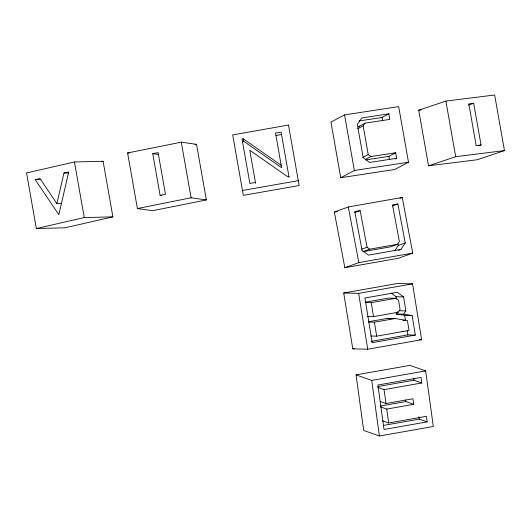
<?xml version="1.0" encoding="UTF-8"?>
<svg xmlns="http://www.w3.org/2000/svg" width="531" height="531" viewBox="0 0 531 531"><rect width="100%" height="100%" fill="white"/><g stroke="black" fill="none" stroke-linecap="round" stroke-linejoin="round"><path stroke-width="0.8" d="M56.87 203.592L63.946 173.053L68.738 171.958L58.835 214.71L35.205 179.624L39.998 178.529L56.87 203.592L61.649 203.473M363.536 251.594L390.617 246.815L397.606 244.26L399.405 241.565L392.495 204.926L397.885 203.977L405.233 242.919L400.885 249.431L398.562 250.28M394.772 250.685L398.243 245.475L405.233 242.919M396.139 313.974L403.613 314.166L405.85 310.894L403.587 296.929L397.288 292.296L364.943 297.997L372.198 342.687L415.322 335.081L412.149 315.533L404.682 315.341L396.139 313.974L397.487 312.016M367.532 316.449L373.512 316.602L398.23 312.241L400.089 309.533L398.569 300.194L395.96 298.276L388.493 298.083L365.368 302.166M357.708 128.721L363.158 125.82L364.996 123.179L389.814 119.395L388.831 113.84L361.77 117.962L357.336 124.347L363.217 157.7L369.616 162.44L396.677 158.311L395.695 152.755L370.877 156.539L365.428 159.433M344.553 114.875L330.939 122.123L340.743 177.712L394.865 169.469L408.485 162.22L398.681 106.631L344.553 114.875L354.356 170.471L340.743 177.712M364.996 123.179L358.186 126.803L359.786 126.557M359.062 120.962L382.028 117.464L388.831 113.84M362.779 157.475L368.229 154.574L370.877 156.539M365.667 159.917L388.891 156.379L395.695 152.755M395.316 159.041L396.677 158.311M334.344 212.081L348.316 206.964L402.226 197.459L412.72 253.095L398.741 258.205L344.838 267.71L334.344 212.081L337.61 211.504M354.715 212.619L360.151 210.628L367.06 247.267L369.729 249.178L397.606 244.26M399.896 198.315L402.226 197.459M392.449 205.962L397.885 203.977M361.624 249.251L367.06 247.267M362.739 251.734L369.729 249.178M344.838 267.71L358.817 262.599L412.72 253.095M418.727 110.222L445.887 101.089L494.646 95.003L504.45 150.598L477.289 159.731L428.53 165.818L418.727 110.222L421.163 109.917M468.402 105.078L473.685 103.299L481.04 144.996L478.776 145.759M428.53 165.818L455.691 156.685L504.45 150.598M74.453 161.975L26.55 172.933L36.354 228.522L65.001 227.819L112.897 216.86L103.1 161.271L74.453 161.975L84.256 217.571L112.897 216.86M101.501 161.636L103.1 161.271M36.354 228.522L84.256 217.571M127.599 152.948L181.283 142.182L196.556 144.332L206.36 199.928L152.676 210.694L137.403 208.544L127.599 152.948L129.212 153.174M194.93 144.658L196.556 144.332M152.742 153.665L158.105 152.583L165.46 194.28L160.09 195.355L152.742 153.665L158.849 154.521M137.403 208.544L191.087 197.778L206.36 199.928M281.198 165.28L243.191 138.777L242.036 138.983L249.875 183.46L255.457 182.472M242.461 141.412L243.616 141.206L281.622 167.716L275.516 133.075L281.098 132.093L289.083 177.381M275.947 135.511L281.53 134.522M288.937 176.571L287.782 176.77L249.776 150.266L255.603 183.295M242.488 190.49L298.289 180.653M360.151 210.628L354.761 211.577L362.102 250.519L368.547 255.132L400.885 249.431M343.71 292.986L397.613 283.481L412.554 283.859L421.621 339.721L367.717 349.225L352.776 348.847L343.71 292.986L358.644 293.364L412.554 283.859M365.268 302.484L371.242 302.63L395.96 298.276M368.541 321.713L387.637 318.348L395.104 318.54L407.416 320.512L409.029 330.448L376.685 336.15L370.711 336.004M368.441 322.032L374.415 322.184L395.104 318.54M371.242 341.353L407.854 334.895L415.322 335.081M352.776 348.847L354.409 348.562M356.042 374.873L409.945 365.368L425.656 370.903L433.309 426.493L379.406 435.997L363.695 430.462L356.042 374.873L371.753 380.408L425.656 370.903M377.813 386.575L413.941 380.203L421.8 382.97L421.037 377.415L377.913 385.015L384.032 429.486L427.156 421.886L426.393 416.324L388.659 422.981L382.227 420.711M377.641 387.358L384.066 389.628L421.8 382.97M380.262 401.509L385.977 403.52L412.932 398.768L413.695 404.33L386.741 409.082L380.315 406.819M380.521 406.023L405.837 401.562L413.695 404.33M383.495 425.431L419.298 419.118L427.156 421.886M354.356 170.471L408.485 162.22M473.685 103.299L468.813 103.91L476.161 145.607L481.04 144.996M63.946 173.053L68.718 172.933M35.205 179.624L40.774 179.491M391.075 293.032L396.113 296.743L403.587 296.929M399.133 310.728L405.85 310.894M396.737 312.201L398.23 312.241M402.929 320.399L405.173 320.452M402.146 331.364L403.64 331.397M419.264 339.661L421.621 339.721M160.09 195.355L161.616 195.574M403.613 314.166L412.149 315.533M387.637 318.348L390.71 318.839M397.938 243.848L398.243 245.475M348.316 206.964L358.817 262.599M445.887 101.089L455.691 156.685M382.028 117.464L382.585 120.637M388.891 156.379L389.449 159.552M363.158 125.82L368.229 154.574M243.191 138.777L243.616 141.206M181.283 142.182L191.087 197.778M404.682 315.341L405.472 320.233M407.191 330.82L407.854 334.895M396.113 296.743L396.491 299.066M371.242 302.63L373.512 316.602M374.415 322.184L376.685 336.15M358.644 293.364L367.717 349.225M413.722 378.616L413.941 380.203M418.972 416.735L419.298 419.118M405.624 399.976L405.837 401.562M384.066 389.628L385.977 403.52M386.741 409.082L388.659 422.981M371.753 380.408L379.406 435.997M288.486 125.057L232.684 134.901L243.344 195.355L299.152 185.518L288.486 125.057"/></g></svg>
